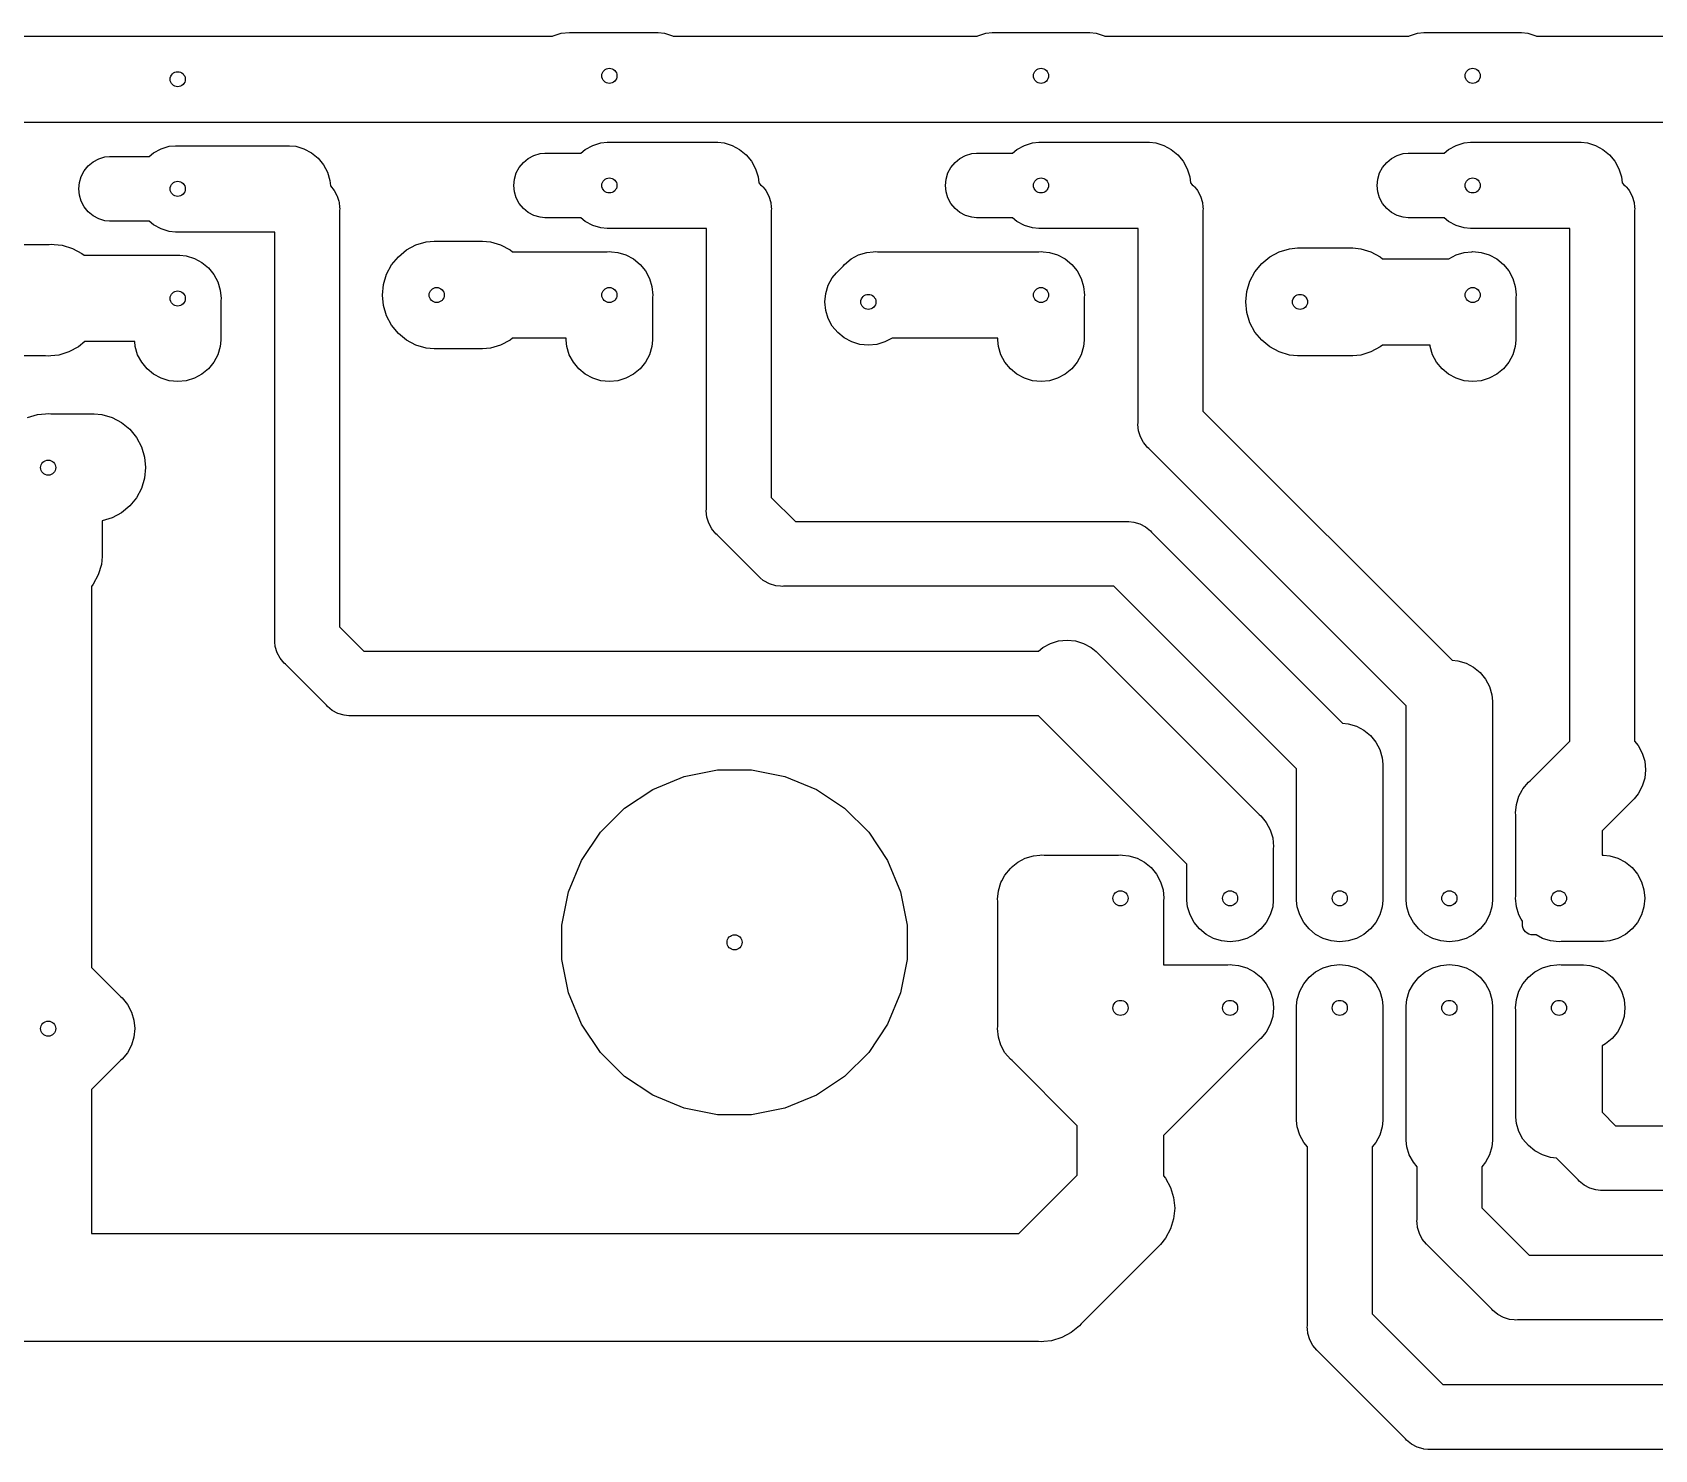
# Model space of a CAD drawing. Extents: x 86 to 209, y -117 to -36.
# Drawn here: x 137.63 to 175.21, y -116.75 to -83.92 of the extents above; entities that cross this region are included whole.
import ezdxf

# ---------------------------------------------------------------- set-up
doc = ezdxf.new("R2010")
doc.units = 0
doc.layers.add('BLACK', color=7, linetype='CONTINUOUS')

msp = doc.modelspace()

# ---------------------------------------------------------------- linework, layer by layer
at = {"layer": 'BLACK', "linetype": 'CONTINUOUS'}
for p, q in [((134, -84), (149.68, -84)), ((149.68, -84), (149.695, -83.9917)), ((149.695, -83.9917), (149.884, -83.9345)), ((149.884, -83.9345), (150.08, -83.9152)), ((150.08, -83.9152), (150.129, -83.92)), ((150.129, -83.92), (152.129, -83.92)), ((152.129, -83.92), (152.276, -83.9345)), ((152.276, -83.9345), (152.465, -83.9917)), ((152.465, -83.9917), (152.48, -84)), ((152.48, -84), (159.52, -84)), ((159.52, -84), (159.535, -83.9917)), ((159.535, -83.9917), (159.724, -83.9345)), ((159.724, -83.9345), (159.871, -83.92)), ((159.871, -83.92), (162.129, -83.92)), ((162.129, -83.92), (162.276, -83.9345)), ((162.276, -83.9345), (162.465, -83.9917)), ((162.465, -83.9917), (162.48, -84)), ((162.48, -84), (169.52, -84)), ((169.52, -84), (169.535, -83.9917)), ((169.535, -83.9917), (169.724, -83.9345)), ((169.724, -83.9345), (169.871, -83.92)), ((169.871, -83.92), (172.129, -83.92)), ((172.129, -83.92), (172.276, -83.9345)), ((172.276, -83.9345), (172.465, -83.9917)), ((172.465, -83.9917), (172.48, -84)), ((172.48, -84), (179.68, -84)), ((149.951, -86), (134, -86)), ((150, -86.0048), (149.951, -86)), ((150.049, -86), (150, -86.0048)), ((191.111, -86), (150.049, -86)), ((139.172, -86.8437), (139.313, -86.8009)), ((139.313, -86.8009), (139.423, -86.79)), ((139.423, -86.79), (140.338, -86.79)), ((140.338, -86.79), (140.442, -86.7045)), ((140.442, -86.7045), (140.615, -86.6117)), ((140.615, -86.6117), (140.804, -86.5545)), ((140.804, -86.5545), (140.951, -86.54)), ((140.951, -86.54), (143.589, -86.54)), ((143.589, -86.54), (143.736, -86.5545)), ((143.736, -86.5545), (143.925, -86.6117)), ((143.925, -86.6117), (144.098, -86.7045)), ((144.098, -86.7045), (144.251, -86.8295)), ((149.121, -86.8334), (149.252, -86.7637)), ((149.252, -86.7637), (149.393, -86.7209)), ((149.393, -86.7209), (149.503, -86.71)), ((149.503, -86.71), (150.338, -86.71)), ((150.338, -86.71), (150.442, -86.6245)), ((150.442, -86.6245), (150.615, -86.5317)), ((150.615, -86.5317), (150.804, -86.4745)), ((150.804, -86.4745), (150.951, -86.46)), ((150.951, -86.46), (153.509, -86.46)), ((153.509, -86.46), (153.656, -86.4745)), ((153.656, -86.4745), (153.845, -86.5317)), ((153.845, -86.5317), (154.018, -86.6245)), ((154.018, -86.6245), (154.171, -86.7495)), ((154.171, -86.7495), (154.295, -86.9017)), ((159.121, -86.8334), (159.252, -86.7637)), ((159.252, -86.7637), (159.393, -86.7209)), ((159.393, -86.7209), (159.503, -86.71)), ((159.503, -86.71), (160.338, -86.71)), ((160.338, -86.71), (160.442, -86.6245)), ((160.442, -86.6245), (160.615, -86.5317)), ((160.615, -86.5317), (160.804, -86.4745)), ((160.804, -86.4745), (160.951, -86.46)), ((160.951, -86.46), (163.509, -86.46)), ((163.509, -86.46), (163.656, -86.4745)), ((163.656, -86.4745), (163.845, -86.5317)), ((163.845, -86.5317), (164.018, -86.6245)), ((164.018, -86.6245), (164.171, -86.7495)), ((164.171, -86.7495), (164.295, -86.9017)), ((169.121, -86.8334), (169.252, -86.7637)), ((169.252, -86.7637), (169.393, -86.7209)), ((169.393, -86.7209), (169.503, -86.71)), ((169.503, -86.71), (170.338, -86.71)), ((170.338, -86.71), (170.442, -86.6245)), ((170.442, -86.6245), (170.615, -86.5317)), ((170.615, -86.5317), (170.804, -86.4745)), ((170.804, -86.4745), (170.951, -86.46)), ((170.951, -86.46), (173.509, -86.46)), ((173.509, -86.46), (173.656, -86.4745)), ((173.656, -86.4745), (173.845, -86.5317)), ((173.845, -86.5317), (174.018, -86.6245)), ((174.018, -86.6245), (174.171, -86.7495)), ((174.171, -86.7495), (174.295, -86.9017)), ((138.764, -87.2516), (138.833, -87.1213)), ((138.833, -87.1213), (138.927, -87.0071)), ((138.927, -87.0071), (139.041, -86.9134)), ((139.041, -86.9134), (139.172, -86.8437)), ((144.251, -86.8295), (144.375, -86.9817)), ((144.375, -86.9817), (144.468, -87.1555)), ((144.468, -87.1555), (144.526, -87.344)), ((148.801, -87.313), (148.844, -87.1716)), ((148.844, -87.1716), (148.913, -87.0413)), ((148.913, -87.0413), (149.007, -86.9271)), ((149.007, -86.9271), (149.121, -86.8334)), ((154.295, -86.9017), (154.388, -87.0755)), ((154.388, -87.0755), (154.446, -87.264)), ((158.801, -87.313), (158.844, -87.1716)), ((158.844, -87.1716), (158.913, -87.0413)), ((158.913, -87.0413), (159.007, -86.9271)), ((159.007, -86.9271), (159.121, -86.8334)), ((164.295, -86.9017), (164.388, -87.0755)), ((164.388, -87.0755), (164.446, -87.264)), ((168.801, -87.313), (168.844, -87.1716)), ((168.844, -87.1716), (168.913, -87.0413)), ((168.913, -87.0413), (169.007, -86.9271)), ((169.007, -86.9271), (169.121, -86.8334)), ((174.295, -86.9017), (174.388, -87.0755)), ((174.388, -87.0755), (174.446, -87.264)), ((138.706, -87.54), (138.721, -87.393)), ((138.721, -87.687), (138.706, -87.54)), ((138.721, -87.393), (138.764, -87.2516)), ((144.526, -87.344), (144.538, -87.4737)), ((144.538, -87.4737), (144.627, -87.5813)), ((148.786, -87.46), (148.801, -87.313)), ((148.801, -87.607), (148.786, -87.46)), ((154.446, -87.264), (154.459, -87.3981)), ((154.459, -87.3981), (154.504, -87.4436)), ((154.504, -87.4436), (154.533, -87.4671)), ((154.533, -87.4671), (154.556, -87.4957)), ((154.556, -87.4957), (154.556, -87.4957)), ((154.556, -87.4957), (154.608, -87.5583)), ((158.786, -87.46), (158.801, -87.313)), ((158.801, -87.607), (158.786, -87.46)), ((164.446, -87.264), (164.459, -87.3981)), ((164.459, -87.3981), (164.504, -87.4436)), ((164.504, -87.4436), (164.533, -87.4671)), ((164.533, -87.4671), (164.556, -87.4957)), ((164.556, -87.4957), (164.556, -87.4957)), ((164.556, -87.4957), (164.608, -87.5583)), ((168.786, -87.46), (168.801, -87.313)), ((168.801, -87.607), (168.786, -87.46)), ((174.446, -87.264), (174.459, -87.3981)), ((174.459, -87.3981), (174.504, -87.4436)), ((174.504, -87.4436), (174.533, -87.4671)), ((174.533, -87.4671), (174.556, -87.4957)), ((174.556, -87.4957), (174.556, -87.4957)), ((174.556, -87.4957), (174.608, -87.5583)), ((138.764, -87.8284), (138.721, -87.687)), ((138.833, -87.9587), (138.764, -87.8284)), ((144.627, -87.5813), (144.688, -87.6957)), ((144.688, -87.6957), (144.696, -87.7116)), ((144.696, -87.7116), (144.732, -87.8284)), ((144.732, -87.8284), (144.739, -87.853)), ((144.739, -87.853), (144.75, -87.9632)), ((148.844, -87.7484), (148.801, -87.607)), ((148.913, -87.8787), (148.844, -87.7484)), ((149.007, -87.9929), (148.913, -87.8787)), ((154.608, -87.5583), (154.627, -87.5813)), ((154.627, -87.5813), (154.696, -87.7116)), ((154.696, -87.7116), (154.739, -87.853)), ((154.739, -87.853), (154.75, -87.9632)), ((158.844, -87.7484), (158.801, -87.607)), ((158.913, -87.8787), (158.844, -87.7484)), ((159.007, -87.9929), (158.913, -87.8787)), ((164.608, -87.5583), (164.627, -87.5813)), ((164.627, -87.5813), (164.696, -87.7116)), ((164.696, -87.7116), (164.739, -87.853)), ((164.739, -87.853), (164.75, -87.9632)), ((168.844, -87.7484), (168.801, -87.607)), ((168.913, -87.8787), (168.844, -87.7484)), ((169.007, -87.9929), (168.913, -87.8787)), ((174.608, -87.5583), (174.627, -87.5813)), ((174.627, -87.5813), (174.696, -87.7116)), ((174.696, -87.7116), (174.739, -87.853)), ((174.739, -87.853), (174.75, -87.9632)), ((138.927, -88.0729), (138.833, -87.9587)), ((139.041, -88.1666), (138.927, -88.0729)), ((139.172, -88.2363), (139.041, -88.1666)), ((139.313, -88.2791), (139.172, -88.2363)), ((139.423, -88.29), (139.313, -88.2791)), ((140.338, -88.29), (139.423, -88.29)), ((140.442, -88.3755), (140.338, -88.29)), ((144.75, -87.9632), (144.75, -87.9632)), ((144.75, -87.9632), (144.754, -88)), ((144.754, -88), (144.75, -88.0368)), ((144.75, -88.0368), (144.75, -97.6893)), ((149.121, -88.0866), (149.007, -87.9929)), ((149.252, -88.1563), (149.121, -88.0866)), ((149.393, -88.1991), (149.252, -88.1563)), ((149.503, -88.21), (149.393, -88.1991)), ((150.338, -88.21), (149.503, -88.21)), ((150.442, -88.2955), (150.338, -88.21)), ((150.615, -88.3883), (150.442, -88.2955)), ((154.75, -87.9632), (154.75, -87.9632)), ((154.75, -87.9632), (154.754, -88)), ((154.754, -88), (154.75, -88.0368)), ((154.75, -88.0368), (154.75, -94.6893)), ((159.121, -88.0866), (159.007, -87.9929)), ((159.252, -88.1563), (159.121, -88.0866)), ((159.393, -88.1991), (159.252, -88.1563)), ((159.503, -88.21), (159.393, -88.1991)), ((160.338, -88.21), (159.503, -88.21)), ((160.442, -88.2955), (160.338, -88.21)), ((160.615, -88.3883), (160.442, -88.2955)), ((164.75, -87.9632), (164.75, -87.9632)), ((164.75, -87.9632), (164.754, -88)), ((164.754, -88), (164.75, -88.0368)), ((164.75, -88.0368), (164.75, -92.6893)), ((169.121, -88.0866), (169.007, -87.9929)), ((169.252, -88.1563), (169.121, -88.0866)), ((169.393, -88.1991), (169.252, -88.1563)), ((169.503, -88.21), (169.393, -88.1991)), ((170.338, -88.21), (169.503, -88.21)), ((170.442, -88.2955), (170.338, -88.21)), ((170.615, -88.3883), (170.442, -88.2955)), ((174.75, -87.9632), (174.75, -87.9632)), ((174.75, -87.9632), (174.754, -88)), ((174.754, -88), (174.75, -88.0368)), ((174.75, -88.0368), (174.75, -100.338)), ((140.615, -88.4683), (140.442, -88.3755)), ((140.804, -88.5255), (140.615, -88.4683)), ((140.951, -88.54), (140.804, -88.5255)), ((143.25, -88.54), (140.951, -88.54)), ((143.25, -97.9632), (143.25, -88.54)), ((150.804, -88.4455), (150.615, -88.3883)), ((150.951, -88.46), (150.804, -88.4455)), ((153.25, -88.46), (150.951, -88.46)), ((153.25, -94.9632), (153.25, -88.46)), ((160.804, -88.4455), (160.615, -88.3883)), ((160.951, -88.46), (160.804, -88.4455)), ((163.25, -88.46), (160.951, -88.46)), ((163.25, -92.9632), (163.25, -88.46)), ((170.804, -88.4455), (170.615, -88.3883)), ((170.951, -88.46), (170.804, -88.4455)), ((173.25, -88.46), (170.951, -88.46)), ((173.25, -100.336), (173.25, -88.46)), ((137.141, -88.83), (138.019, -88.83)), ((138.019, -88.83), (138.08, -88.824)), ((138.08, -88.824), (138.141, -88.83)), ((138.141, -88.83), (138.141, -88.83)), ((138.141, -88.83), (138.325, -88.8481)), ((138.325, -88.8481), (138.561, -88.9196)), ((138.561, -88.9196), (138.778, -89.0356)), ((138.778, -89.0356), (138.832, -89.08)), ((146.112, -89.1118), (146.302, -88.9556)), ((146.302, -88.9556), (146.519, -88.8396)), ((146.519, -88.8396), (146.755, -88.7681)), ((146.755, -88.7681), (146.939, -88.75)), ((146.939, -88.75), (148.061, -88.75)), ((148.061, -88.75), (148.245, -88.7681)), ((148.245, -88.7681), (148.481, -88.8396)), ((148.481, -88.8396), (148.698, -88.9556)), ((148.698, -88.9556), (148.752, -89)), ((148.752, -89), (150.951, -89)), ((150.951, -89), (151, -88.9952)), ((151, -88.9952), (151.049, -89)), ((151.049, -89), (151.196, -89.0145)), ((151.196, -89.0145), (151.385, -89.0717)), ((156.775, -89.0717), (156.964, -89.0145)), ((156.964, -89.0145), (157.111, -89)), ((157.111, -89), (157.16, -88.9952)), ((157.111, -89), (157.111, -89)), ((157.16, -88.9952), (157.209, -89)), ((157.209, -89), (160.951, -89)), ((160.951, -89), (161, -88.9952)), ((161, -88.9952), (161.049, -89)), ((161.049, -89), (161.196, -89.0145)), ((161.196, -89.0145), (161.385, -89.0717)), ((166.302, -89.1156), (166.519, -88.9996)), ((166.519, -88.9996), (166.755, -88.9281)), ((166.755, -88.9281), (166.939, -88.91)), ((166.939, -88.91), (168.221, -88.91)), ((168.221, -88.91), (168.405, -88.9281)), ((168.405, -88.9281), (168.641, -88.9996)), ((168.641, -88.9996), (168.858, -89.1156)), ((170.615, -89.0717), (170.804, -89.0145)), ((170.804, -89.0145), (170.982, -88.9969)), ((170.982, -88.9969), (171, -88.9952)), ((171, -88.9952), (171, -88.9952)), ((171, -88.9952), (171.196, -89.0145)), ((171.196, -89.0145), (171.385, -89.0717)), ((138.832, -89.08), (140.951, -89.08)), ((140.951, -89.08), (141, -89.0752)), ((141, -89.0752), (141.049, -89.08)), ((141.049, -89.08), (141.196, -89.0945)), ((141.196, -89.0945), (141.385, -89.1517)), ((141.385, -89.1517), (141.558, -89.2445)), ((141.558, -89.2445), (141.711, -89.3695)), ((141.711, -89.3695), (141.835, -89.5217)), ((145.84, -89.5193), (145.956, -89.3022)), ((145.956, -89.3022), (146.112, -89.1118)), ((151.385, -89.0717), (151.558, -89.1645)), ((151.558, -89.1645), (151.711, -89.2895)), ((151.711, -89.2895), (151.835, -89.4417)), ((156.258, -89.4876), (156.418, -89.3276)), ((156.418, -89.3276), (156.449, -89.2895)), ((156.449, -89.2895), (156.602, -89.1645)), ((156.602, -89.1645), (156.775, -89.0717)), ((161.385, -89.0717), (161.558, -89.1645)), ((161.558, -89.1645), (161.711, -89.2895)), ((161.711, -89.2895), (161.835, -89.4417)), ((165.956, -89.4622), (166.112, -89.2718)), ((166.112, -89.2718), (166.302, -89.1156)), ((168.858, -89.1156), (168.912, -89.16)), ((168.912, -89.16), (170.45, -89.16)), ((170.45, -89.16), (170.615, -89.0717)), ((171.385, -89.0717), (171.558, -89.1645)), ((171.558, -89.1645), (171.711, -89.2895)), ((171.711, -89.2895), (171.835, -89.4417)), ((141.835, -89.5217), (141.928, -89.6955)), ((141.928, -89.6955), (141.986, -89.884)), ((145.744, -90), (145.768, -89.755)), ((145.768, -89.755), (145.84, -89.5193)), ((151.835, -89.4417), (151.928, -89.6155)), ((151.928, -89.6155), (151.986, -89.804)), ((151.986, -89.804), (152.005, -90)), ((156.014, -89.964), (156.072, -89.7755)), ((156.072, -89.7755), (156.165, -89.6017)), ((156.165, -89.6017), (156.258, -89.4876)), ((161.835, -89.4417), (161.928, -89.6155)), ((161.928, -89.6155), (161.986, -89.804)), ((161.986, -89.804), (162.005, -90)), ((165.768, -89.915), (165.84, -89.6793)), ((165.84, -89.6793), (165.956, -89.4622)), ((171.835, -89.4417), (171.928, -89.6155)), ((171.928, -89.6155), (171.986, -89.804)), ((171.986, -89.804), (171.997, -89.9212)), ((141.986, -89.884), (142.005, -90.08)), ((142.005, -90.08), (142, -90.1291)), ((142, -90.1291), (142, -91.0491)), ((145.768, -90.245), (145.744, -90)), ((152.005, -90), (152, -90.0491)), ((152, -90.0491), (152, -91.0491)), ((155.995, -90.16), (156.014, -89.964)), ((156.014, -90.356), (155.995, -90.16)), ((162.005, -90), (162, -90.0491)), ((162, -90.0491), (162, -91.0491)), ((165.744, -90.16), (165.768, -89.915)), ((165.768, -90.405), (165.744, -90.16)), ((171.997, -89.9212), (172.005, -90)), ((172.005, -90), (172, -90.0491)), ((172, -90.0491), (172, -91.0491)), ((145.84, -90.4807), (145.768, -90.245)), ((145.956, -90.6978), (145.84, -90.4807)), ((156.072, -90.5445), (156.014, -90.356)), ((156.165, -90.7183), (156.072, -90.5445)), ((165.84, -90.6407), (165.768, -90.405)), ((146.112, -90.8882), (145.956, -90.6978)), ((146.302, -91.0444), (146.112, -90.8882)), ((156.289, -90.8705), (156.165, -90.7183)), ((156.442, -90.9955), (156.289, -90.8705)), ((165.956, -90.8578), (165.84, -90.6407)), ((166.112, -91.0482), (165.956, -90.8578)), ((138.698, -91.2044), (138.481, -91.3204)), ((138.849, -91.08), (138.698, -91.2044)), ((140.003, -91.08), (138.849, -91.08)), ((140.014, -91.196), (140.003, -91.08)), ((140.072, -91.3845), (140.014, -91.196)), ((141.986, -91.196), (141.928, -91.3845)), ((142, -91.0491), (141.986, -91.196)), ((146.519, -91.1604), (146.302, -91.0444)), ((146.755, -91.2319), (146.519, -91.1604)), ((146.939, -91.25), (146.755, -91.2319)), ((148.061, -91.25), (146.939, -91.25)), ((148.245, -91.2319), (148.061, -91.25)), ((148.481, -91.1604), (148.245, -91.2319)), ((148.698, -91.0444), (148.481, -91.1604)), ((148.752, -91), (148.698, -91.0444)), ((150, -91), (148.752, -91)), ((150, -91.0491), (150, -91)), ((150.014, -91.196), (150, -91.0491)), ((150.072, -91.3845), (150.014, -91.196)), ((151.986, -91.196), (151.928, -91.3845)), ((152, -91.0491), (151.986, -91.196)), ((156.615, -91.0883), (156.442, -90.9955)), ((156.804, -91.1455), (156.615, -91.0883)), ((157, -91.1648), (156.804, -91.1455)), ((157.196, -91.1455), (157, -91.1648)), ((157.385, -91.0883), (157.196, -91.1455)), ((157.55, -91), (157.385, -91.0883)), ((160, -91), (157.55, -91)), ((160, -91.0491), (160, -91)), ((160.014, -91.196), (160, -91.0491)), ((160.072, -91.3845), (160.014, -91.196)), ((161.986, -91.196), (161.928, -91.3845)), ((162, -91.0491), (161.986, -91.196)), ((166.302, -91.2044), (166.112, -91.0482)), ((166.519, -91.3204), (166.302, -91.2044)), ((168.858, -91.2044), (168.641, -91.3204)), ((168.912, -91.16), (168.858, -91.2044)), ((170.011, -91.16), (168.912, -91.16)), ((170.014, -91.196), (170.011, -91.16)), ((170.072, -91.3845), (170.014, -91.196)), ((171.986, -91.196), (171.928, -91.3845)), ((172, -91.0491), (171.986, -91.196)), ((137.939, -91.41), (137.061, -91.41)), ((138, -91.416), (137.939, -91.41)), ((138.061, -91.41), (138, -91.416)), ((138.245, -91.3919), (138.061, -91.41)), ((138.061, -91.41), (138.061, -91.41)), ((138.481, -91.3204), (138.245, -91.3919)), ((140.165, -91.5583), (140.072, -91.3845)), ((140.289, -91.7105), (140.165, -91.5583)), ((141.835, -91.5583), (141.711, -91.7105)), ((141.928, -91.3845), (141.835, -91.5583)), ((150.165, -91.5583), (150.072, -91.3845)), ((150.289, -91.7105), (150.165, -91.5583)), ((151.835, -91.5583), (151.711, -91.7105)), ((151.928, -91.3845), (151.835, -91.5583)), ((160.165, -91.5583), (160.072, -91.3845)), ((160.289, -91.7105), (160.165, -91.5583)), ((161.835, -91.5583), (161.711, -91.7105)), ((161.928, -91.3845), (161.835, -91.5583)), ((166.755, -91.3919), (166.519, -91.3204)), ((166.939, -91.41), (166.755, -91.3919)), ((168.221, -91.41), (166.939, -91.41)), ((168.405, -91.3919), (168.221, -91.41)), ((168.641, -91.3204), (168.405, -91.3919)), ((170.165, -91.5583), (170.072, -91.3845)), ((170.289, -91.7105), (170.165, -91.5583)), ((171.835, -91.5583), (171.711, -91.7105)), ((171.928, -91.3845), (171.835, -91.5583)), ((140.442, -91.8355), (140.289, -91.7105)), ((140.615, -91.9283), (140.442, -91.8355)), ((140.804, -91.9855), (140.615, -91.9283)), ((141, -92.0048), (140.804, -91.9855)), ((141.196, -91.9855), (141, -92.0048)), ((141.385, -91.9283), (141.196, -91.9855)), ((141.558, -91.8355), (141.385, -91.9283)), ((141.711, -91.7105), (141.558, -91.8355)), ((150.442, -91.8355), (150.289, -91.7105)), ((150.615, -91.9283), (150.442, -91.8355)), ((150.804, -91.9855), (150.615, -91.9283)), ((151, -92.0048), (150.804, -91.9855)), ((151.196, -91.9855), (151, -92.0048)), ((151.385, -91.9283), (151.196, -91.9855)), ((151.558, -91.8355), (151.385, -91.9283)), ((151.711, -91.7105), (151.558, -91.8355)), ((160.442, -91.8355), (160.289, -91.7105)), ((160.615, -91.9283), (160.442, -91.8355)), ((160.804, -91.9855), (160.615, -91.9283)), ((161, -92.0048), (160.804, -91.9855)), ((161.196, -91.9855), (161, -92.0048)), ((161.385, -91.9283), (161.196, -91.9855)), ((161.558, -91.8355), (161.385, -91.9283)), ((161.711, -91.7105), (161.558, -91.8355)), ((170.442, -91.8355), (170.289, -91.7105)), ((170.615, -91.9283), (170.442, -91.8355)), ((170.804, -91.9855), (170.615, -91.9283)), ((171, -92.0048), (170.804, -91.9855)), ((171.196, -91.9855), (171, -92.0048)), ((171.385, -91.9283), (171.196, -91.9855)), ((171.558, -91.8355), (171.385, -91.9283)), ((171.711, -91.7105), (171.558, -91.8355)), ((137.519, -92.8396), (137.755, -92.7681)), ((137.755, -92.7681), (137.939, -92.75)), ((137.939, -92.75), (138, -92.744)), ((138, -92.744), (138.061, -92.75)), ((138.061, -92.75), (139.061, -92.75)), ((139.061, -92.75), (139.245, -92.7681)), ((139.245, -92.7681), (139.481, -92.8396)), ((164.75, -92.6893), (170.522, -98.4613)), ((139.481, -92.8396), (139.698, -92.9556)), ((139.698, -92.9556), (139.888, -93.1118)), ((139.888, -93.1118), (140.044, -93.3022)), ((163.246, -93), (163.25, -92.9632)), ((163.261, -93.147), (163.246, -93)), ((163.304, -93.2884), (163.261, -93.147)), ((140.044, -93.3022), (140.16, -93.5193)), ((140.16, -93.5193), (140.232, -93.755)), ((163.373, -93.4187), (163.304, -93.2884)), ((163.304, -93.2884), (163.304, -93.2884)), ((163.382, -93.4291), (163.373, -93.4187)), ((163.444, -93.5043), (163.382, -93.4291)), ((163.467, -93.5329), (163.444, -93.5043)), ((163.444, -93.5043), (163.444, -93.5043)), ((163.496, -93.5564), (163.467, -93.5329)), ((169.46, -99.5207), (163.496, -93.5564)), ((140.232, -93.755), (140.256, -94)), ((140.232, -94.245), (140.16, -94.4807)), ((140.256, -94), (140.232, -94.245)), ((140.044, -94.6978), (139.888, -94.8882)), ((140.16, -94.4807), (140.044, -94.6978)), ((154.75, -94.6893), (155.311, -95.25)), ((139.698, -95.0444), (139.481, -95.1604)), ((139.888, -94.8882), (139.698, -95.0444)), ((153.246, -95), (153.25, -94.9632)), ((153.261, -95.147), (153.246, -95)), ((139.481, -95.1604), (139.25, -95.2304)), ((139.25, -95.2304), (139.25, -96.0614)), ((153.304, -95.2884), (153.261, -95.147)), ((153.373, -95.4187), (153.304, -95.2884)), ((153.304, -95.2884), (153.304, -95.2884)), ((153.392, -95.4417), (153.373, -95.4187)), ((153.444, -95.5043), (153.392, -95.4417)), ((155.311, -95.25), (162.963, -95.25)), ((162.963, -95.25), (163, -95.2464)), ((163, -95.2464), (163.037, -95.25)), ((163.037, -95.25), (163.037, -95.25)), ((163.037, -95.25), (163.147, -95.2609)), ((163.147, -95.2609), (163.288, -95.3037)), ((163.288, -95.3037), (163.419, -95.3734)), ((163.419, -95.3734), (163.533, -95.4671)), ((153.467, -95.5329), (153.444, -95.5043)), ((153.444, -95.5043), (153.444, -95.5043)), ((153.496, -95.5564), (153.467, -95.5329)), ((154.444, -96.5043), (153.496, -95.5564)), ((163.533, -95.4671), (163.556, -95.4957)), ((163.556, -95.4957), (167.982, -99.9213)), ((139.25, -96.0614), (139.232, -96.245)), ((139.16, -96.4807), (139.044, -96.6978)), ((139.232, -96.245), (139.16, -96.4807)), ((154.467, -96.5329), (154.444, -96.5043)), ((154.496, -96.5564), (154.467, -96.5329)), ((154.563, -96.6117), (154.496, -96.5564)), ((154.496, -96.5564), (154.496, -96.5564)), ((139.044, -96.6978), (139, -96.7519)), ((139, -96.7519), (139, -105.586)), ((154.581, -96.6266), (154.563, -96.6117)), ((154.712, -96.6963), (154.581, -96.6266)), ((154.853, -96.7391), (154.712, -96.6963)), ((154.963, -96.75), (154.853, -96.7391)), ((155, -96.7536), (154.963, -96.75)), ((154.963, -96.75), (154.963, -96.75)), ((155.037, -96.75), (155, -96.7536)), ((162.689, -96.75), (155.037, -96.75)), ((166.92, -100.981), (162.689, -96.75)), ((144.75, -97.6893), (145.311, -98.25)), ((143.246, -98), (143.25, -97.9632)), ((143.25, -98.0368), (143.246, -98)), ((143.261, -98.147), (143.25, -98.0368)), ((143.25, -98.0368), (143.25, -98.0368)), ((161.044, -98.1645), (161.218, -98.0717)), ((161.218, -98.0717), (161.406, -98.0145)), ((161.406, -98.0145), (161.602, -97.9952)), ((161.602, -97.9952), (161.798, -98.0145)), ((161.798, -98.0145), (161.987, -98.0717)), ((161.987, -98.0717), (162.16, -98.1645)), ((143.304, -98.2884), (143.261, -98.147)), ((143.373, -98.4187), (143.304, -98.2884)), ((143.467, -98.5329), (143.373, -98.4187)), ((145.311, -98.25), (160.94, -98.25)), ((160.94, -98.25), (161.044, -98.1645)), ((162.16, -98.1645), (162.274, -98.2582)), ((162.274, -98.2582), (166.052, -102.036)), ((143.496, -98.5564), (143.467, -98.5329)), ((144.444, -99.5043), (143.496, -98.5564)), ((170.522, -98.4613), (170.656, -98.4745)), ((170.656, -98.4745), (170.845, -98.5317)), ((170.845, -98.5317), (171.018, -98.6245)), ((171.018, -98.6245), (171.171, -98.7495)), ((171.171, -98.7495), (171.295, -98.9017)), ((171.295, -98.9017), (171.388, -99.0755)), ((171.388, -99.0755), (171.446, -99.264)), ((144.467, -99.5329), (144.444, -99.5043)), ((144.581, -99.6266), (144.467, -99.5329)), ((169.46, -104.029), (169.46, -99.5207)), ((171.446, -99.264), (171.46, -99.4109)), ((171.46, -99.4109), (171.46, -104.029)), ((144.712, -99.6963), (144.581, -99.6266)), ((144.853, -99.7391), (144.712, -99.6963)), ((144.963, -99.75), (144.853, -99.7391)), ((145, -99.7536), (144.963, -99.75)), ((144.963, -99.75), (144.963, -99.75)), ((145.037, -99.75), (145, -99.7536)), ((160.938, -99.75), (145.037, -99.75)), ((164.38, -103.192), (160.938, -99.75)), ((167.982, -99.9213), (168.116, -99.9345)), ((168.116, -99.9345), (168.305, -99.9917)), ((168.305, -99.9917), (168.478, -100.085)), ((168.478, -100.085), (168.631, -100.209)), ((168.631, -100.209), (168.755, -100.362)), ((168.755, -100.362), (168.848, -100.535)), ((168.848, -100.535), (168.906, -100.724)), ((172.328, -101.258), (173.25, -100.336)), ((174.75, -100.338), (174.835, -100.442)), ((174.835, -100.442), (174.928, -100.615)), ((174.928, -100.615), (174.986, -100.804)), ((152.733, -101.154), (153.506, -101)), ((153.506, -101), (154.294, -101)), ((154.294, -101), (155.067, -101.154)), ((166.92, -104.029), (166.92, -100.981)), ((168.906, -100.724), (168.92, -100.871)), ((168.92, -100.871), (168.92, -104.029)), ((174.986, -100.804), (175.005, -101)), ((175.005, -101), (174.986, -101.196)), ((151.35, -101.893), (152.005, -101.455)), ((152.005, -101.455), (152.733, -101.154)), ((155.067, -101.154), (155.795, -101.455)), ((155.795, -101.455), (156.45, -101.893)), ((172.146, -101.476), (172.165, -101.442)), ((172.165, -101.442), (172.289, -101.289)), ((172.289, -101.289), (172.328, -101.258)), ((174.928, -101.385), (174.835, -101.558)), ((174.986, -101.196), (174.928, -101.385)), ((171.995, -102), (172.014, -101.804)), ((172.014, -101.804), (172.072, -101.615)), ((172.072, -101.615), (172.146, -101.476)), ((174.742, -101.672), (174, -102.414)), ((174.835, -101.558), (174.742, -101.672)), ((150.793, -102.45), (151.35, -101.893)), ((156.45, -101.893), (157.007, -102.45)), ((166.052, -102.036), (166.091, -102.067)), ((166.091, -102.067), (166.215, -102.22)), ((172, -102.049), (171.995, -102)), ((172, -103.931), (172, -102.049)), ((150.355, -103.105), (150.793, -102.45)), ((157.007, -102.45), (157.445, -103.105)), ((166.215, -102.22), (166.308, -102.393)), ((166.308, -102.393), (166.366, -102.582)), ((166.366, -102.582), (166.375, -102.683)), ((174, -102.414), (174, -102.98)), ((166.375, -102.683), (166.385, -102.778)), ((166.385, -102.778), (166.38, -102.827)), ((166.38, -102.827), (166.38, -104.029)), ((150.054, -103.833), (150.355, -103.105)), ((157.445, -103.105), (157.746, -103.833)), ((160.165, -103.442), (160.289, -103.289)), ((160.289, -103.289), (160.3, -103.28)), ((160.3, -103.28), (160.309, -103.269)), ((160.309, -103.269), (160.462, -103.145)), ((160.462, -103.145), (160.635, -103.052)), ((160.635, -103.052), (160.824, -102.994)), ((160.824, -102.994), (160.971, -102.98)), ((160.971, -102.98), (161.02, -102.975)), ((160.971, -102.98), (160.971, -102.98)), ((161.02, -102.975), (161.069, -102.98)), ((161.069, -102.98), (162.791, -102.98)), ((162.791, -102.98), (162.84, -102.975)), ((162.84, -102.975), (162.889, -102.98)), ((162.889, -102.98), (163.036, -102.994)), ((163.036, -102.994), (163.225, -103.052)), ((163.225, -103.052), (163.398, -103.145)), ((163.398, -103.145), (163.551, -103.269)), ((163.551, -103.269), (163.675, -103.422)), ((164.38, -104.029), (164.38, -103.192)), ((174, -102.98), (174.029, -102.98)), ((174.029, -102.98), (174.176, -102.994)), ((174.176, -102.994), (174.365, -103.052)), ((174.365, -103.052), (174.538, -103.145)), ((174.538, -103.145), (174.691, -103.269)), ((174.691, -103.269), (174.815, -103.422)), ((160.014, -103.804), (160.072, -103.615)), ((160.072, -103.615), (160.095, -103.572)), ((160.095, -103.572), (160.165, -103.442)), ((163.675, -103.422), (163.768, -103.595)), ((163.768, -103.595), (163.826, -103.784)), ((174.815, -103.422), (174.908, -103.595)), ((174.908, -103.595), (174.966, -103.784)), ((149.9, -104.606), (150.054, -103.833)), ((157.746, -103.833), (157.9, -104.606)), ((159.995, -104), (160.014, -103.804)), ((160, -104.049), (159.995, -104)), ((160, -106.951), (160, -104.049)), ((163.826, -103.784), (163.845, -103.98)), ((163.845, -103.98), (163.84, -104.029)), ((163.84, -104.029), (163.84, -105.52)), ((164.394, -104.176), (164.38, -104.029)), ((166.38, -104.029), (166.366, -104.176)), ((166.934, -104.176), (166.92, -104.029)), ((168.92, -104.029), (168.906, -104.176)), ((169.474, -104.176), (169.46, -104.029)), ((171.46, -104.029), (171.446, -104.176)), ((171.995, -103.98), (172, -103.931)), ((172.014, -104.176), (171.995, -103.98)), ((174.966, -103.784), (174.985, -103.98)), ((174.985, -103.98), (174.966, -104.176)), ((164.452, -104.365), (164.394, -104.176)), ((164.545, -104.538), (164.452, -104.365)), ((166.308, -104.365), (166.215, -104.538)), ((166.366, -104.176), (166.308, -104.365)), ((166.992, -104.365), (166.934, -104.176)), ((167.085, -104.538), (166.992, -104.365)), ((168.848, -104.365), (168.755, -104.538)), ((168.906, -104.176), (168.848, -104.365)), ((169.532, -104.365), (169.474, -104.176)), ((169.625, -104.538), (169.532, -104.365)), ((171.388, -104.365), (171.295, -104.538)), ((171.446, -104.176), (171.388, -104.365)), ((172.072, -104.365), (172.014, -104.176)), ((172.123, -104.461), (172.072, -104.365)), ((172.15, -104.511), (172.123, -104.461)), ((174.908, -104.365), (174.815, -104.538)), ((174.966, -104.176), (174.908, -104.365)), ((149.9, -105.394), (149.9, -104.606)), ((157.9, -104.606), (157.9, -105.394)), ((164.669, -104.691), (164.545, -104.538)), ((164.822, -104.815), (164.669, -104.691)), ((164.995, -104.908), (164.822, -104.815)), ((165.938, -104.815), (165.765, -104.908)), ((166.091, -104.691), (165.938, -104.815)), ((166.215, -104.538), (166.091, -104.691)), ((167.209, -104.691), (167.085, -104.538)), ((167.362, -104.815), (167.209, -104.691)), ((167.535, -104.908), (167.362, -104.815)), ((168.478, -104.815), (168.305, -104.908)), ((168.631, -104.691), (168.478, -104.815)), ((168.755, -104.538), (168.631, -104.691)), ((169.749, -104.691), (169.625, -104.538)), ((169.902, -104.815), (169.749, -104.691)), ((170.075, -104.908), (169.902, -104.815)), ((171.018, -104.815), (170.845, -104.908)), ((171.171, -104.691), (171.018, -104.815)), ((171.295, -104.538), (171.171, -104.691)), ((172.15, -104.58), (172.15, -104.511)), ((172.155, -104.629), (172.15, -104.58)), ((172.169, -104.676), (172.155, -104.629)), ((172.192, -104.719), (172.169, -104.676)), ((172.223, -104.757), (172.192, -104.719)), ((172.261, -104.788), (172.223, -104.757)), ((172.304, -104.811), (172.261, -104.788)), ((172.351, -104.825), (172.304, -104.811)), ((172.4, -104.83), (172.351, -104.825)), ((172.469, -104.83), (172.4, -104.83)), ((172.615, -104.908), (172.469, -104.83)), ((174.538, -104.815), (174.365, -104.908)), ((174.691, -104.691), (174.538, -104.815)), ((174.815, -104.538), (174.691, -104.691)), ((165.184, -104.966), (164.995, -104.908)), ((165.38, -104.985), (165.184, -104.966)), ((165.576, -104.966), (165.38, -104.985)), ((165.765, -104.908), (165.576, -104.966)), ((167.724, -104.966), (167.535, -104.908)), ((167.92, -104.985), (167.724, -104.966)), ((168.116, -104.966), (167.92, -104.985)), ((168.305, -104.908), (168.116, -104.966)), ((170.264, -104.966), (170.075, -104.908)), ((170.46, -104.985), (170.264, -104.966)), ((170.656, -104.966), (170.46, -104.985)), ((170.845, -104.908), (170.656, -104.966)), ((172.804, -104.966), (172.615, -104.908)), ((173, -104.985), (172.804, -104.966)), ((173.049, -104.98), (173, -104.985)), ((174.029, -104.98), (173.049, -104.98)), ((174.176, -104.966), (174.029, -104.98)), ((174.365, -104.908), (174.176, -104.966)), ((139, -105.586), (139.672, -106.258)), ((150.054, -106.167), (149.9, -105.394)), ((157.9, -105.394), (157.746, -106.167)), ((163.84, -105.52), (165.331, -105.52)), ((165.331, -105.52), (165.38, -105.515)), ((165.38, -105.515), (165.429, -105.52)), ((165.429, -105.52), (165.429, -105.52)), ((165.429, -105.52), (165.576, -105.534)), ((165.576, -105.534), (165.765, -105.592)), ((165.765, -105.592), (165.938, -105.685)), ((167.362, -105.685), (167.535, -105.592)), ((167.535, -105.592), (167.724, -105.534)), ((167.724, -105.534), (167.92, -105.515)), ((167.92, -105.515), (168.116, -105.534)), ((168.116, -105.534), (168.305, -105.592)), ((168.305, -105.592), (168.478, -105.685)), ((169.902, -105.685), (170.075, -105.592)), ((170.075, -105.592), (170.264, -105.534)), ((170.264, -105.534), (170.46, -105.515)), ((170.46, -105.515), (170.656, -105.534)), ((170.656, -105.534), (170.845, -105.592)), ((170.845, -105.592), (171.018, -105.685)), ((172.442, -105.685), (172.615, -105.592)), ((172.615, -105.592), (172.804, -105.534)), ((172.804, -105.534), (172.951, -105.52)), ((172.951, -105.52), (173, -105.515)), ((173, -105.515), (173.049, -105.52)), ((173.049, -105.52), (173.569, -105.52)), ((173.569, -105.52), (173.716, -105.534)), ((173.716, -105.534), (173.905, -105.592)), ((173.905, -105.592), (174.078, -105.685)), ((165.938, -105.685), (166.091, -105.809)), ((166.091, -105.809), (166.215, -105.962)), ((166.215, -105.962), (166.308, -106.135)), ((166.992, -106.135), (167.085, -105.962)), ((167.085, -105.962), (167.209, -105.809)), ((167.209, -105.809), (167.362, -105.685)), ((168.478, -105.685), (168.631, -105.809)), ((168.631, -105.809), (168.755, -105.962)), ((168.755, -105.962), (168.848, -106.135)), ((169.532, -106.135), (169.625, -105.962)), ((169.625, -105.962), (169.749, -105.809)), ((169.749, -105.809), (169.902, -105.685)), ((171.018, -105.685), (171.171, -105.809)), ((171.171, -105.809), (171.295, -105.962)), ((171.295, -105.962), (171.388, -106.135)), ((172.072, -106.135), (172.165, -105.962)), ((172.165, -105.962), (172.289, -105.809)), ((172.289, -105.809), (172.442, -105.685)), ((174.078, -105.685), (174.231, -105.809)), ((174.231, -105.809), (174.355, -105.962)), ((174.355, -105.962), (174.448, -106.135)), ((139.672, -106.258), (139.711, -106.289)), ((139.711, -106.289), (139.835, -106.442)), ((150.355, -106.895), (150.054, -106.167)), ((157.746, -106.167), (157.445, -106.895)), ((166.308, -106.135), (166.366, -106.324)), ((166.366, -106.324), (166.385, -106.52)), ((166.92, -106.471), (166.934, -106.324)), ((166.934, -106.324), (166.992, -106.135)), ((168.848, -106.135), (168.906, -106.324)), ((168.906, -106.324), (168.92, -106.471)), ((169.46, -106.471), (169.474, -106.324)), ((169.474, -106.324), (169.532, -106.135)), ((171.388, -106.135), (171.446, -106.324)), ((171.446, -106.324), (171.46, -106.471)), ((171.995, -106.52), (172.014, -106.324)), ((172.014, -106.324), (172.072, -106.135)), ((174.448, -106.135), (174.506, -106.324)), ((174.506, -106.324), (174.525, -106.52)), ((139.835, -106.442), (139.928, -106.615)), ((139.928, -106.615), (139.986, -106.804)), ((166.366, -106.716), (166.308, -106.905)), ((166.385, -106.52), (166.366, -106.716)), ((166.92, -109.129), (166.92, -106.471)), ((168.92, -106.471), (168.92, -109.129)), ((169.46, -109.589), (169.46, -106.471)), ((171.46, -106.471), (171.46, -109.589)), ((172, -106.569), (171.995, -106.52)), ((172, -109.049), (172, -106.569)), ((174.506, -106.716), (174.448, -106.905)), ((174.525, -106.52), (174.506, -106.716)), ((139.986, -106.804), (140.005, -107)), ((140.005, -107), (139.986, -107.196)), ((150.793, -107.55), (150.355, -106.895)), ((157.445, -106.895), (157.007, -107.55)), ((159.995, -107), (160, -106.951)), ((160.014, -107.196), (159.995, -107)), ((166.215, -107.078), (166.091, -107.231)), ((166.308, -106.905), (166.215, -107.078)), ((174.355, -107.078), (174.231, -107.231)), ((174.448, -106.905), (174.355, -107.078)), ((139.928, -107.385), (139.835, -107.558)), ((139.986, -107.196), (139.928, -107.385)), ((160.072, -107.385), (160.014, -107.196)), ((160.165, -107.558), (160.072, -107.385)), ((160.072, -107.385), (160.072, -107.385)), ((166.052, -107.262), (163.84, -109.474)), ((166.091, -107.231), (166.052, -107.262)), ((174.078, -107.355), (174, -107.397)), ((174, -107.397), (174, -108.939)), ((174.231, -107.231), (174.078, -107.355)), ((139.672, -107.742), (139, -108.414)), ((139.711, -107.711), (139.672, -107.742)), ((139.835, -107.558), (139.711, -107.711)), ((151.35, -108.107), (150.793, -107.55)), ((157.007, -107.55), (156.45, -108.107)), ((160.289, -107.711), (160.165, -107.558)), ((160.328, -107.742), (160.289, -107.711)), ((161.84, -109.254), (160.328, -107.742)), ((152.005, -108.545), (151.35, -108.107)), ((156.45, -108.107), (155.795, -108.545)), ((139, -108.414), (139, -111.75)), ((152.733, -108.846), (152.005, -108.545)), ((155.795, -108.545), (155.067, -108.846)), ((153.506, -109), (152.733, -108.846)), ((155.067, -108.846), (154.294, -109)), ((174, -108.939), (174.311, -109.25)), ((154.294, -109), (153.506, -109)), ((161.84, -110.392), (161.84, -109.254)), ((166.934, -109.276), (166.92, -109.129)), ((166.992, -109.465), (166.934, -109.276)), ((168.906, -109.276), (168.848, -109.465)), ((168.92, -109.129), (168.906, -109.276)), ((172.014, -109.196), (172, -109.049)), ((172.072, -109.385), (172.014, -109.196)), ((174.311, -109.25), (200.25, -109.25)), ((163.84, -109.474), (163.84, -110.408)), ((167.085, -109.638), (166.992, -109.465)), ((167.17, -109.742), (167.085, -109.638)), ((168.755, -109.638), (168.67, -109.742)), ((168.848, -109.465), (168.755, -109.638)), ((169.474, -109.736), (169.46, -109.589)), ((171.46, -109.589), (171.446, -109.736)), ((172.165, -109.558), (172.072, -109.385)), ((172.289, -109.711), (172.165, -109.558)), ((172.442, -109.835), (172.289, -109.711)), ((167.17, -113.883), (167.17, -109.742)), ((168.67, -109.742), (168.67, -113.609)), ((169.532, -109.925), (169.474, -109.736)), ((169.625, -110.098), (169.532, -109.925)), ((169.71, -110.202), (169.625, -110.098)), ((171.295, -110.098), (171.21, -110.202)), ((171.388, -109.925), (171.295, -110.098)), ((171.446, -109.736), (171.388, -109.925)), ((172.615, -109.928), (172.442, -109.835)), ((172.804, -109.986), (172.615, -109.928)), ((172.938, -109.999), (172.804, -109.986)), ((173.444, -110.504), (172.938, -109.999)), ((160.482, -111.75), (161.84, -110.392)), ((163.84, -110.408), (163.884, -110.462)), ((163.884, -110.462), (164, -110.679)), ((169.71, -111.423), (169.71, -110.202)), ((171.21, -110.202), (171.21, -111.149)), ((164, -110.679), (164.072, -110.915)), ((173.467, -110.533), (173.444, -110.504)), ((173.581, -110.627), (173.467, -110.533)), ((173.712, -110.696), (173.581, -110.627)), ((173.853, -110.739), (173.712, -110.696)), ((173.963, -110.75), (173.853, -110.739)), ((174, -110.754), (173.963, -110.75)), ((173.963, -110.75), (173.963, -110.75)), ((174.037, -110.75), (174, -110.754)), ((200.963, -110.75), (174.037, -110.75)), ((164.072, -110.915), (164.096, -111.16)), ((164.096, -111.16), (164.072, -111.405)), ((171.21, -111.149), (172.311, -112.25)), ((164.072, -111.405), (164, -111.641)), ((169.706, -111.46), (169.71, -111.423)), ((169.71, -111.497), (169.706, -111.46)), ((169.721, -111.607), (169.71, -111.497)), ((169.71, -111.497), (169.71, -111.497)), ((169.764, -111.748), (169.721, -111.607)), ((139, -111.75), (160.482, -111.75)), ((163.884, -111.858), (163.767, -112)), ((164, -111.641), (163.884, -111.858)), ((169.833, -111.879), (169.764, -111.748)), ((169.927, -111.993), (169.833, -111.879)), ((163.767, -112), (161.927, -113.84)), ((169.956, -112.016), (169.927, -111.993)), ((171.444, -113.504), (169.956, -112.016)), ((172.311, -112.25), (203.25, -112.25)), ((161.927, -113.84), (161.888, -113.888)), ((168.67, -113.609), (170.311, -115.25)), ((171.467, -113.533), (171.444, -113.504)), ((171.496, -113.556), (171.467, -113.533)), ((171.581, -113.627), (171.496, -113.556)), ((171.496, -113.556), (171.496, -113.556)), ((171.712, -113.696), (171.581, -113.627)), ((171.853, -113.739), (171.712, -113.696)), ((171.963, -113.75), (171.853, -113.739)), ((172, -113.754), (171.963, -113.75)), ((171.963, -113.75), (171.963, -113.75)), ((172.037, -113.75), (172, -113.754)), ((203.963, -113.75), (172.037, -113.75)), ((161.245, -114.232), (161.061, -114.25)), ((161.481, -114.16), (161.245, -114.232)), ((161.698, -114.044), (161.481, -114.16)), ((161.888, -113.888), (161.698, -114.044)), ((167.166, -113.92), (167.17, -113.883)), ((167.17, -113.957), (167.166, -113.92)), ((167.181, -114.067), (167.17, -113.957)), ((167.17, -113.957), (167.17, -113.957)), ((167.224, -114.208), (167.181, -114.067)), ((167.293, -114.339), (167.224, -114.208)), ((160.939, -114.25), (98.0614, -114.25)), ((161, -114.256), (160.939, -114.25)), ((161.061, -114.25), (161, -114.256)), ((161.061, -114.25), (161.061, -114.25)), ((167.387, -114.453), (167.293, -114.339)), ((167.416, -114.476), (167.387, -114.453)), ((169.444, -116.504), (167.416, -114.476)), ((170.311, -115.25), (206.25, -115.25)), ((169.467, -116.533), (169.444, -116.504)), ((169.581, -116.627), (169.467, -116.533)), ((169.712, -116.696), (169.581, -116.627)), ((169.853, -116.739), (169.712, -116.696)), ((169.868, -116.741), (169.853, -116.739)), ((169.963, -116.75), (169.868, -116.741)), ((170, -116.754), (169.963, -116.75)), ((169.963, -116.75), (169.963, -116.75)), ((170.037, -116.75), (170, -116.754)), ((206.963, -116.75), (170.037, -116.75))]:
    msp.add_line(p, q, dxfattribs=at)
at = {"layer": 'BLACK'}
for centre in [(141, -85), (151, -84.92), (161, -84.92), (171, -84.92), (141, -87.54), (151, -87.46), (161, -87.46), (171, -87.46), (141, -90.08), (147, -90), (151, -90), (157, -90.16), (161, -90), (167, -90.16), (171, -90), (138, -94), (162.84, -103.98), (165.38, -103.98), (167.92, -103.98), (170.46, -103.98), (173, -103.98), (153.9, -105), (162.84, -106.52), (165.38, -106.52), (167.92, -106.52), (170.46, -106.52), (173, -106.52), (138, -107)]:
    msp.add_circle(centre, 0.175, dxfattribs=at)

doc.saveas('drawing.dxf')
